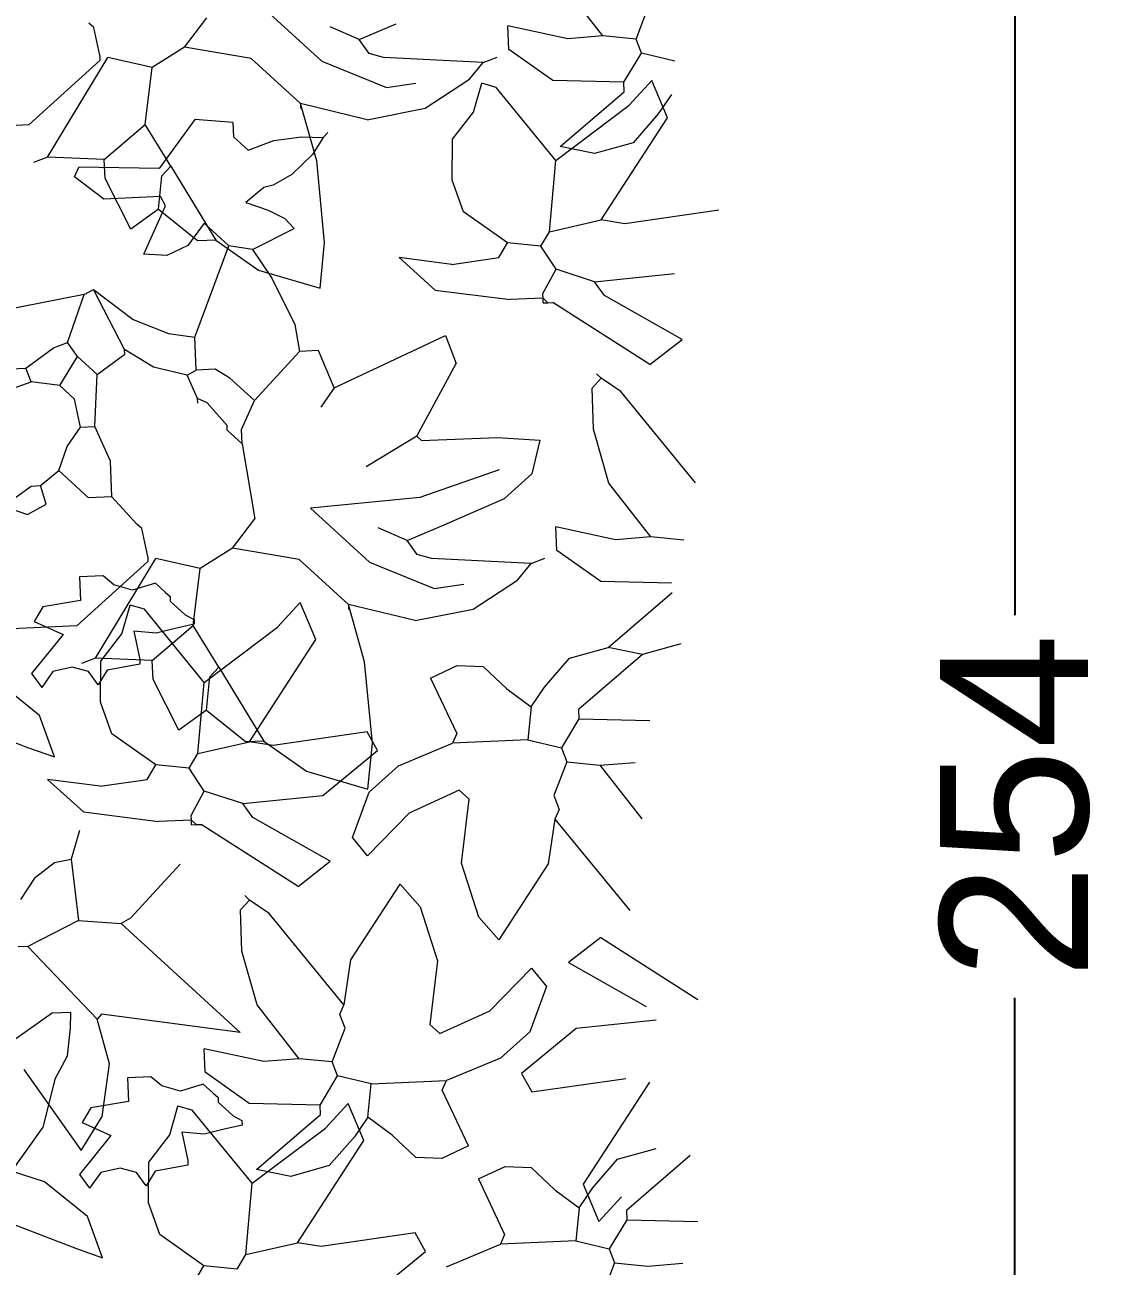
# Model space of a CAD drawing. Header units: centimetres. Extents: x 5667 to 17750, y 274 to 6203.
# Drawn here: x 13549.3 to 13622.7, y 1588.6 to 1672.4 of the extents above; entities that cross this region are included whole.
import ezdxf

# ---------------------------------------------------------------- set-up
doc = ezdxf.new("R2010")
doc.units = ezdxf.units.CM
doc.header["$MEASUREMENT"] = 0
doc.layers.get('0').update_dxf_attribs({"lineweight": 18})
doc.layers.add('G-ANNO-DIM', color=3, linetype='Continuous', lineweight=9)
doc.layers.add('G-HEDGE', color=104, linetype='Continuous', lineweight=9)
doc.styles.add('ARIAL', font='arial.ttf')
doc.dimstyles.new('TICK_36', dxfattribs={"dimtxt": 10, "dimasz": 3.6, "dimexe": 1.8, "dimexo": 1.2, "dimgap": 1.8, "dimtad": 0, "dimdec": 0, "dimzin": 0, "dimdsep": 46, "dimtxsty": 'ARIAL', "dimblk": 'OBLIQUE', "dimcen": 1.8, "dimdle": 1.8, "dimclrd": 256, "dimclrt": 256, "dimadec": 0, "dimazin": 0, "dimtfac": 1, "dimtdec": 0, "dimtmove": 1, "dimatfit": 3, "dimldrblk": 'OPEN90', "dimfxl": 1, "dimtolj": 1, "dimtzin": 0, "dimarcsym": 0})

# ---------------------------------------------------------------- blocks, each defined once
blk = doc.blocks.new('_Oblique')
at = {"color": 0, "linetype": 'ByBlock', "lineweight": -2}
blk.add_line((-0.5, -0.5), (0.5, 0.5), dxfattribs=at)
blk = doc.blocks.new('*D104')
at = {"layer": 'Defpoints', "color": 0, "transparency": 16777216}
for p in [(13297.182, 1746.602), (13297.735, 1492.602), (13616.14, 1492.602)]:
    blk.add_point(p, dxfattribs=at)
at = {"layer": 'G-ANNO-DIM', "lineweight": -2, "transparency": 16777216}
for p, q in [((13616.14, 1748.402), (13616.14, 1632.514)), ((13616.14, 1490.802), (13616.14, 1606.69))]:
    blk.add_line(p, q, dxfattribs=at)
at = {"layer": 'G-ANNO-DIM', "color": 0, "lineweight": -2, "transparency": 16777216}
for p, q in [((13298.382, 1746.602), (13617.94, 1746.602)), ((13298.935, 1492.602), (13617.94, 1492.602))]:
    blk.add_line(p, q, dxfattribs=at)
at = {"layer": 'G-ANNO-DIM', "lineweight": -2, "transparency": 16777216, "xscale": 3.6, "yscale": 3.6, "zscale": 3.6}
for p, rotation in [((13616.14, 1746.602), 90), ((13616.14, 1492.602), 270)]:
    blk.add_blockref('_Oblique', p, dxfattribs=dict(at, rotation=rotation))
at = {"layer": 'G-ANNO-DIM', "transparency": 16777216, "insert": (13616.14, 1619.602), "char_height": 10, "attachment_point": 5, "rotation": 90, "style": 'ARIAL'}
blk.add_mtext('\\A1;254', dxfattribs=at)
blk = doc.blocks.new('_Open90')
at = {"color": 0, "linetype": 'ByBlock', "lineweight": -2}
for p, q in [((-0.5, 0.5), (0, 0)), ((0, 0), (-1, 0)), ((0, 0), (-0.5, -0.5))]:
    blk.add_line(p, q, dxfattribs=at)

msp = doc.modelspace()

# ---------------------------------------------------------------- linework, layer by layer
at = {"layer": 'G-HEDGE'}
for p, q in [((13588.314, 1671.608), (13585.487, 1675.234)), ((13565.348, 1673.545), (13569.338, 1669.909)), ((13590.558, 1671.387), (13591.417, 1673.659)), ((13553.952, 1672.17), (13553.62, 1672.475)), ((13560.075, 1670.841), (13561.585, 1672.822)), ((13571.864, 1671.355), (13574.371, 1672.422)), ((13554.354, 1670.273), (13553.952, 1672.17)), ((13571.864, 1671.355), (13569.911, 1672.227)), ((13581.97, 1670.694), (13581.9, 1672.286)), ((13585.946, 1671.415), (13581.9, 1672.286)), ((13588.314, 1671.608), (13585.946, 1671.415)), ((13590.558, 1671.387), (13588.314, 1671.608)), ((13560.075, 1670.841), (13557.901, 1669.47)), ((13564.578, 1670.08), (13560.075, 1670.841)), ((13572.542, 1670.427), (13571.864, 1671.355)), ((13584.935, 1668.588), (13581.97, 1670.694)), ((13590.919, 1670.445), (13590.558, 1671.387)), ((13554.368, 1669.953), (13549.578, 1665.595)), ((13550.823, 1663.415), (13554.902, 1670.149)), ((13554.354, 1670.273), (13554.368, 1669.953)), ((13557.901, 1669.47), (13554.902, 1670.149)), ((13567.902, 1667.033), (13564.578, 1670.08)), ((13569.338, 1669.909), (13573.702, 1668.127)), ((13573.512, 1670.15), (13572.542, 1670.427)), ((13580.231, 1669.804), (13573.512, 1670.15)), ((13580.231, 1669.804), (13581.173, 1670.164)), ((13589.727, 1668.478), (13590.919, 1670.445)), ((13593.177, 1669.905), (13590.919, 1670.445)), ((13557.43, 1665.618), (13557.901, 1669.47)), ((13579.312, 1668.694), (13580.231, 1669.804)), ((13573.702, 1668.127), (13575.702, 1668.418)), ((13576.32, 1666.721), (13579.312, 1668.694)), ((13579.586, 1666.467), (13580.139, 1668.406)), ((13581.109, 1668.129), (13580.139, 1668.406)), ((13589.727, 1668.478), (13584.935, 1668.588)), ((13589.755, 1667.84), (13589.727, 1668.478)), ((13590.1, 1666.925), (13591.623, 1668.588)), ((13592.69, 1666.08), (13591.623, 1668.588)), ((13585.154, 1663.198), (13581.109, 1668.129)), ((13585.448, 1664.142), (13589.755, 1667.84)), ((13592.956, 1667.661), (13592.056, 1666.345)), ((13567.902, 1667.033), (13567.916, 1666.713)), ((13572.419, 1665.952), (13567.902, 1667.033)), ((13568.999, 1663.177), (13567.902, 1667.033)), ((13572.419, 1665.952), (13576.32, 1666.721)), ((13578.174, 1664.636), (13579.586, 1666.467)), ((13585.154, 1663.198), (13590.1, 1666.925)), ((13560.774, 1665.965), (13558.364, 1662.668)), ((13563.337, 1665.758), (13560.774, 1665.965)), ((13563.337, 1665.758), (13563.379, 1664.802)), ((13588.202, 1659.181), (13592.69, 1666.08)), ((13592.056, 1666.345), (13590.357, 1664.39)), ((13549.578, 1665.595), (13539.255, 1665.145)), ((13554.66, 1663.263), (13557.43, 1665.618)), ((13559.148, 1662.821), (13557.43, 1665.618)), ((13563.379, 1664.802), (13564.376, 1663.888)), ((13566.099, 1664.539), (13567.964, 1664.805)), ((13567.964, 1664.805), (13569.446, 1664.748)), ((13569.446, 1664.748), (13569.75, 1665.08)), ((13564.376, 1663.888), (13566.099, 1664.539)), ((13569.446, 1664.748), (13568.72, 1663.609)), ((13578.148, 1661.871), (13578.174, 1664.636)), ((13587.75, 1663.662), (13585.448, 1664.142)), ((13590.357, 1664.39), (13587.75, 1663.662)), ((13550.823, 1663.415), (13549.881, 1663.054)), ((13554.66, 1663.263), (13550.823, 1663.415)), ((13554.715, 1661.989), (13554.66, 1663.263)), ((13568.72, 1663.609), (13567.313, 1662.258)), ((13569.532, 1657.672), (13568.999, 1663.177)), ((13584.726, 1658.391), (13585.154, 1663.198)), ((13552.643, 1662.1), (13552.934, 1662.751)), ((13558.364, 1662.668), (13552.934, 1662.751)), ((13558.539, 1662.155), (13559.148, 1662.821)), ((13559.148, 1662.821), (13562.197, 1657.813)), ((13554.624, 1660.59), (13552.643, 1662.1)), ((13556.461, 1658.553), (13554.715, 1661.989)), ((13558.318, 1659.911), (13558.539, 1662.155)), ((13566.055, 1661.528), (13565.443, 1661.381)), ((13567.313, 1662.258), (13566.055, 1661.528)), ((13578.922, 1659.734), (13578.148, 1661.871)), ((13558.447, 1660.757), (13554.624, 1660.59)), ((13558.794, 1660.133), (13558.447, 1660.757)), ((13565.443, 1661.381), (13564.21, 1660.369)), ((13558.318, 1659.911), (13556.461, 1658.553)), ((13557.34, 1656.878), (13558.794, 1660.133)), ((13558.318, 1659.911), (13560.964, 1657.792)), ((13564.21, 1660.369), (13565.717, 1659.854)), ((13565.717, 1659.854), (13566.856, 1659.29)), ((13596.154, 1659.847), (13589.81, 1658.932)), ((13561.398, 1658.97), (13560.31, 1657.469)), ((13563.061, 1657.446), (13561.398, 1658.97)), ((13566.856, 1659.29), (13567.48, 1658.597)), ((13581.886, 1657.629), (13578.922, 1659.734)), ((13584.726, 1658.391), (13588.202, 1659.181)), ((13589.81, 1658.932), (13588.202, 1659.181)), ((13564.668, 1657.198), (13567.48, 1658.597)), ((13584.13, 1657.407), (13584.726, 1658.391)), ((13560.31, 1657.469), (13558.873, 1656.792)), ((13560.775, 1651.282), (13563.061, 1657.446)), ((13560.964, 1657.792), (13562.238, 1657.847)), ((13562.197, 1657.813), (13565.07, 1655.788)), ((13564.668, 1657.198), (13563.061, 1657.446)), ((13569.227, 1654.588), (13569.532, 1657.672)), ((13581.291, 1656.646), (13581.886, 1657.629)), ((13584.13, 1657.407), (13581.886, 1657.629)), ((13585.156, 1655.857), (13584.13, 1657.407)), ((13558.873, 1656.792), (13557.34, 1656.878)), ((13564.668, 1657.198), (13565.976, 1655.259)), ((13578.119, 1656.188), (13574.564, 1656.647)), ((13574.564, 1656.647), (13577.005, 1654.45)), ((13578.119, 1656.188), (13581.291, 1656.646)), ((13565.07, 1655.788), (13569.227, 1654.588)), ((13584.269, 1654.222), (13585.156, 1655.857)), ((13587.746, 1655.012), (13585.156, 1655.857)), ((13565.976, 1655.259), (13567.52, 1652.132)), ((13587.746, 1655.012), (13593.148, 1655.566)), ((13588.425, 1654.084), (13587.746, 1655.012)), ((13553.309, 1654.148), (13546.978, 1652.915)), ((13552.173, 1650.907), (13553.309, 1654.148)), ((13553.309, 1654.148), (13553.932, 1654.495)), ((13556.024, 1650.436), (13553.932, 1654.495)), ((13553.932, 1654.495), (13556.6, 1652.454)), ((13577.005, 1654.45), (13582.053, 1653.806)), ((13584.283, 1653.903), (13582.053, 1653.806)), ((13584.283, 1653.903), (13584.269, 1654.222)), ((13584.297, 1653.584), (13584.283, 1653.903)), ((13584.615, 1653.598), (13584.283, 1653.903)), ((13593.662, 1651.119), (13588.425, 1654.084)), ((13584.297, 1653.584), (13584.615, 1653.598)), ((13584.615, 1653.598), (13584.935, 1653.612)), ((13591.5, 1649.43), (13584.935, 1653.612)), ((13556.6, 1652.454), (13558.986, 1651.514)), ((13558.986, 1651.514), (13560.775, 1651.282)), ((13567.52, 1652.132), (13567.841, 1650.314)), ((13549.375, 1649.189), (13551.231, 1650.547)), ((13551.231, 1650.547), (13552.173, 1650.907)), ((13552.852, 1649.979), (13552.173, 1650.907)), ((13560.873, 1649.052), (13560.775, 1651.282)), ((13570.182, 1647.862), (13577.69, 1651.381)), ((13577.69, 1651.381), (13578.41, 1649.497)), ((13591.5, 1649.43), (13593.662, 1651.119)), ((13551.661, 1648.012), (13552.852, 1649.979)), ((13554.182, 1648.76), (13552.852, 1649.979)), ((13554.182, 1648.76), (13556.038, 1650.118)), ((13557.991, 1649.245), (13556.024, 1650.436)), ((13556.038, 1650.118), (13556.024, 1650.436)), ((13564.793, 1646.988), (13567.841, 1650.314)), ((13569.115, 1650.369), (13567.841, 1650.314)), ((13570.182, 1647.862), (13569.115, 1650.369)), ((13547.783, 1649.119), (13549.375, 1649.189)), ((13549.736, 1648.247), (13549.375, 1649.189)), ((13560.25, 1648.705), (13557.991, 1649.245)), ((13560.25, 1648.705), (13560.873, 1649.052)), ((13562.148, 1649.108), (13560.873, 1649.052)), ((13563.131, 1648.512), (13562.148, 1649.108)), ((13575.751, 1644.593), (13578.41, 1649.497)), ((13546.591, 1647.152), (13549.736, 1648.247)), ((13551.661, 1648.012), (13549.736, 1648.247)), ((13554.016, 1645.241), (13554.182, 1648.76)), ((13560.956, 1647.14), (13560.25, 1648.705)), ((13564.793, 1646.988), (13563.131, 1648.512)), ((13587.602, 1647.838), (13588.212, 1648.504)), ((13588.212, 1648.504), (13587.879, 1648.808)), ((13589.527, 1647.603), (13588.212, 1648.504)), ((13552.659, 1647.098), (13551.661, 1648.012)), ((13570.182, 1647.862), (13569.282, 1646.546)), ((13587.685, 1645.062), (13587.602, 1647.838)), ((13594.584, 1641.439), (13589.527, 1647.603)), ((13553.061, 1645.2), (13552.659, 1647.098)), ((13560.97, 1646.821), (13560.956, 1647.14)), ((13561.607, 1646.849), (13560.956, 1647.14)), ((13562.951, 1645.312), (13561.607, 1646.849)), ((13563.921, 1645.035), (13564.793, 1646.988)), ((13552.16, 1643.884), (13553.061, 1645.2)), ((13553.061, 1645.2), (13554.016, 1645.241)), ((13555.082, 1642.898), (13554.016, 1645.241)), ((13562.965, 1644.993), (13562.951, 1645.312)), ((13563.962, 1644.079), (13562.965, 1644.993)), ((13563.962, 1644.079), (13563.921, 1645.035)), ((13588.724, 1641.421), (13587.685, 1645.062)), ((13551.592, 1642.263), (13552.16, 1643.884)), ((13563.962, 1644.079), (13564.822, 1639.009)), ((13575.751, 1644.593), (13572.33, 1642.528)), ((13575.751, 1644.593), (13576.084, 1644.288)), ((13576.084, 1644.288), (13581.181, 1644.511)), ((13581.181, 1644.511), (13584.062, 1644.317)), ((13584.062, 1644.317), (13583.523, 1642.059)), ((13550.36, 1641.252), (13551.592, 1642.263)), ((13553.587, 1640.435), (13551.592, 1642.263)), ((13555.181, 1640.504), (13555.082, 1642.898)), ((13581.33, 1642.329), (13575.957, 1640.462)), ((13581.681, 1640.383), (13583.523, 1642.059)), ((13591.551, 1637.795), (13588.724, 1641.421)), ((13547.866, 1639.866), (13549.722, 1641.224)), ((13549.722, 1641.224), (13550.36, 1641.252)), ((13550.734, 1639.991), (13550.36, 1641.252)), ((13555.181, 1640.504), (13553.587, 1640.435)), ((13556.857, 1638.662), (13555.181, 1640.504)), ((13547.866, 1639.866), (13549.487, 1639.298)), ((13549.487, 1639.298), (13550.734, 1639.991)), ((13575.957, 1640.462), (13568.585, 1639.732)), ((13568.585, 1639.732), (13572.575, 1636.096)), ((13577.608, 1638.609), (13581.681, 1640.383)), ((13563.312, 1637.028), (13564.822, 1639.009)), ((13557.189, 1638.357), (13556.857, 1638.662)), ((13557.591, 1636.46), (13557.189, 1638.357)), ((13575.101, 1637.542), (13573.148, 1638.415)), ((13575.101, 1637.542), (13577.608, 1638.609)), ((13585.207, 1636.881), (13585.137, 1638.473)), ((13589.183, 1637.602), (13585.137, 1638.473)), ((13575.779, 1636.614), (13575.101, 1637.542)), ((13591.551, 1637.795), (13589.183, 1637.602)), ((13593.795, 1637.574), (13591.551, 1637.795)), ((13554.059, 1629.602), (13558.139, 1636.336)), ((13557.591, 1636.46), (13557.605, 1636.14)), ((13561.138, 1635.657), (13558.139, 1636.336)), ((13563.312, 1637.028), (13561.138, 1635.657)), ((13567.815, 1636.267), (13563.312, 1637.028)), ((13576.749, 1636.337), (13575.779, 1636.614)), ((13583.468, 1635.992), (13576.749, 1636.337)), ((13583.468, 1635.992), (13584.41, 1636.352)), ((13588.172, 1634.775), (13585.207, 1636.881)), ((13557.605, 1636.14), (13552.815, 1631.782)), ((13560.667, 1631.806), (13561.138, 1635.657)), ((13571.139, 1633.22), (13567.815, 1636.267)), ((13572.575, 1636.096), (13576.939, 1634.314)), ((13582.549, 1634.882), (13583.468, 1635.992)), ((13554.576, 1635.161), (13552.982, 1635.091)), ((13552.982, 1635.091), (13553.052, 1633.498)), ((13555.304, 1634.549), (13554.576, 1635.161)), ((13558.108, 1634.676), (13556.573, 1634.204)), ((13558.773, 1634.066), (13558.108, 1634.676)), ((13579.557, 1632.908), (13582.549, 1634.882)), ((13592.964, 1634.665), (13588.172, 1634.775)), ((13556.573, 1634.204), (13555.304, 1634.549)), ((13558.773, 1634.066), (13559.106, 1633.762)), ((13576.939, 1634.314), (13578.939, 1634.605)), ((13588.685, 1630.329), (13592.992, 1634.028)), ((13550.517, 1633.068), (13549.922, 1632.085)), ((13553.052, 1633.498), (13550.517, 1633.068)), ((13555.845, 1631.244), (13556.398, 1633.183)), ((13557.368, 1632.907), (13556.398, 1633.183)), ((13559.106, 1633.762), (13559.12, 1633.443)), ((13559.12, 1633.443), (13560.117, 1632.529)), ((13566.359, 1631.702), (13567.882, 1633.365)), ((13568.949, 1630.858), (13567.882, 1633.365)), ((13571.139, 1633.22), (13571.153, 1632.901)), ((13575.656, 1632.139), (13571.139, 1633.22)), ((13572.236, 1629.364), (13571.139, 1633.22)), ((13561.413, 1627.975), (13557.368, 1632.907)), ((13560.117, 1632.529), (13560.719, 1632.21)), ((13560.719, 1632.21), (13560.733, 1631.891)), ((13575.656, 1632.139), (13579.557, 1632.908)), ((13552.815, 1631.782), (13542.492, 1631.332)), ((13549.922, 1632.085), (13551.875, 1631.212)), ((13556.654, 1631.421), (13557.056, 1629.523)), ((13558.172, 1631.303), (13556.654, 1631.421)), ((13557.897, 1629.45), (13560.667, 1631.806)), ((13559.437, 1631.608), (13558.172, 1631.303)), ((13560.733, 1631.891), (13559.437, 1631.608)), ((13562.385, 1629.008), (13560.667, 1631.806)), ((13561.413, 1627.975), (13566.359, 1631.702)), ((13551.875, 1631.212), (13549.756, 1628.566)), ((13554.433, 1629.413), (13555.845, 1631.244)), ((13564.461, 1623.958), (13568.949, 1630.858)), ((13593.594, 1630.577), (13590.987, 1629.849)), ((13554.059, 1629.602), (13553.118, 1629.241)), ((13557.897, 1629.45), (13554.059, 1629.602)), ((13584.38, 1627.646), (13586.078, 1629.601)), ((13586.078, 1629.601), (13588.685, 1630.329)), ((13590.987, 1629.849), (13586.68, 1626.151)), ((13590.987, 1629.849), (13588.685, 1630.329)), ((13552.492, 1628.999), (13551.196, 1628.714)), ((13553.595, 1628.704), (13552.492, 1628.999)), ((13554.854, 1628.788), (13554.258, 1627.804)), ((13554.407, 1626.648), (13554.433, 1629.413)), ((13557.07, 1629.204), (13554.854, 1628.788)), ((13557.056, 1629.523), (13557.07, 1629.204)), ((13557.952, 1628.176), (13557.897, 1629.45)), ((13561.776, 1628.342), (13562.385, 1629.008)), ((13562.385, 1629.008), (13565.433, 1624)), ((13572.769, 1623.859), (13572.236, 1629.364)), ((13576.691, 1628.268), (13578.477, 1629.116)), ((13578.477, 1629.116), (13580.24, 1629.039)), ((13580.24, 1629.039), (13581.832, 1627.535)), ((13550.283, 1625.745), (13547.397, 1628.076)), ((13549.756, 1628.566), (13550.434, 1627.638)), ((13551.196, 1628.714), (13550.434, 1627.638)), ((13554.258, 1627.804), (13553.595, 1628.704)), ((13559.698, 1624.74), (13557.952, 1628.176)), ((13560.985, 1623.168), (13561.413, 1627.975)), ((13561.554, 1626.099), (13561.776, 1628.342)), ((13576.691, 1628.268), (13578.452, 1624.514)), ((13581.832, 1627.535), (13583.479, 1626.33)), ((13583.479, 1626.33), (13584.38, 1627.646)), ((13542.082, 1626.431), (13549.548, 1623.565)), ((13555.181, 1624.511), (13554.407, 1626.648)), ((13583.479, 1626.33), (13583.258, 1624.086)), ((13551.305, 1622.95), (13550.283, 1625.745)), ((13561.554, 1626.099), (13559.698, 1624.74)), ((13561.554, 1626.099), (13564.201, 1623.979)), ((13586.708, 1625.513), (13585.516, 1623.546)), ((13586.68, 1626.151), (13586.708, 1625.513)), ((13586.708, 1625.513), (13591.501, 1625.403)), ((13572.413, 1624.624), (13566.069, 1623.71)), ((13573.106, 1623.378), (13572.413, 1624.624)), ((13558.146, 1622.407), (13555.181, 1624.511)), ((13560.985, 1623.168), (13564.461, 1623.958)), ((13564.201, 1623.979), (13565.475, 1624.034)), ((13566.069, 1623.71), (13564.461, 1623.958)), ((13565.433, 1624), (13568.307, 1621.976)), ((13572.464, 1620.775), (13572.769, 1623.859)), ((13574.522, 1622.34), (13578.161, 1623.864)), ((13578.452, 1624.514), (13578.161, 1623.864)), ((13583.258, 1624.086), (13578.161, 1623.864)), ((13583.258, 1624.086), (13585.516, 1623.546)), ((13549.548, 1623.565), (13551.305, 1622.95)), ((13560.389, 1622.185), (13560.985, 1623.168)), ((13569.407, 1620.344), (13573.106, 1623.378)), ((13585.516, 1623.546), (13585.877, 1622.604)), ((13557.55, 1621.423), (13558.146, 1622.407)), ((13560.389, 1622.185), (13558.146, 1622.407)), ((13561.415, 1620.634), (13560.389, 1622.185)), ((13572.547, 1620.565), (13574.522, 1622.34)), ((13585.877, 1622.604), (13585.018, 1620.332)), ((13585.877, 1622.604), (13588.121, 1622.383)), ((13588.121, 1622.383), (13590.489, 1622.576)), ((13588.121, 1622.383), (13590.949, 1618.757)), ((13554.378, 1620.965), (13550.823, 1621.424)), ((13550.823, 1621.424), (13553.264, 1619.227)), ((13554.378, 1620.965), (13557.55, 1621.423)), ((13568.307, 1621.976), (13572.464, 1620.775)), ((13560.528, 1618.999), (13561.415, 1620.634)), ((13564.005, 1619.789), (13561.415, 1620.634)), ((13571.415, 1617.504), (13572.547, 1620.565)), ((13578.618, 1620.691), (13575.247, 1619.147)), ((13578.618, 1620.691), (13579.284, 1620.082)), ((13564.005, 1619.789), (13569.407, 1620.344)), ((13564.684, 1618.861), (13564.005, 1619.789)), ((13578.766, 1615.769), (13579.284, 1620.082)), ((13585.018, 1620.332), (13585.378, 1619.39)), ((13553.264, 1619.227), (13558.312, 1618.583)), ((13560.542, 1618.681), (13560.528, 1618.999)), ((13569.921, 1615.897), (13564.684, 1618.861)), ((13575.247, 1619.147), (13572.426, 1616.272)), ((13585.088, 1618.739), (13584.632, 1615.717)), ((13585.378, 1619.39), (13585.088, 1618.739)), ((13585.088, 1618.739), (13590.145, 1612.575)), ((13552.985, 1617.969), (13552.431, 1616.03)), ((13560.542, 1618.681), (13558.312, 1618.583)), ((13560.556, 1618.361), (13560.542, 1618.681)), ((13560.874, 1618.375), (13560.542, 1618.681)), ((13560.556, 1618.361), (13560.874, 1618.375)), ((13560.874, 1618.375), (13561.194, 1618.389)), ((13567.76, 1614.207), (13561.194, 1618.389)), ((13572.426, 1616.272), (13571.415, 1617.504)), ((13550.026, 1614.831), (13551.303, 1615.808)), ((13551.303, 1615.808), (13552.431, 1616.03)), ((13552.431, 1616.03), (13552.93, 1611.901)), ((13559.787, 1615.712), (13556.434, 1612.054)), ((13567.76, 1614.207), (13569.921, 1615.897)), ((13579.949, 1612.13), (13578.766, 1615.769)), ((13584.632, 1615.717), (13581.293, 1610.593)), ((13549.037, 1613.328), (13550.026, 1614.831)), ((13571.3, 1609.238), (13574.638, 1614.362)), ((13574.639, 1614.362), (13575.982, 1612.825)), ((13563.861, 1612.615), (13564.471, 1613.281)), ((13564.471, 1613.281), (13564.139, 1613.585)), ((13565.787, 1612.38), (13564.471, 1613.281)), ((13556.434, 1612.054), (13555.811, 1611.708)), ((13563.944, 1609.839), (13563.861, 1612.615)), ((13570.843, 1606.216), (13565.787, 1612.38)), ((13575.982, 1612.825), (13577.165, 1609.187)), ((13581.293, 1610.594), (13579.949, 1612.13)), ((13552.93, 1611.901), (13549.495, 1610.156)), ((13552.93, 1611.901), (13555.811, 1611.708)), ((13555.811, 1611.708), (13563.838, 1604.351)), ((13588.172, 1610.748), (13586.01, 1609.059)), ((13588.172, 1610.748), (13594.738, 1606.566)), ((13549.495, 1610.156), (13548.857, 1610.128)), ((13549.495, 1610.156), (13554.177, 1605.252)), ((13564.983, 1606.199), (13563.944, 1609.839)), ((13570.844, 1606.217), (13571.3, 1609.238)), ((13577.165, 1609.187), (13576.648, 1604.873)), ((13580.684, 1605.808), (13583.505, 1608.684)), ((13583.505, 1608.684), (13584.516, 1607.451)), ((13586.01, 1609.059), (13591.248, 1606.094)), ((13584.516, 1607.451), (13583.384, 1604.39)), ((13567.81, 1602.573), (13564.983, 1606.199)), ((13570.553, 1605.565), (13570.843, 1606.216)), ((13551.134, 1605.64), (13543.392, 1600.196)), ((13552.409, 1605.695), (13551.134, 1605.64)), ((13552.38, 1604.628), (13552.409, 1605.695)), ((13554.482, 1605.585), (13554.177, 1605.252)), ((13563.838, 1604.351), (13554.482, 1605.585)), ((13570.913, 1604.623), (13570.553, 1605.565)), ((13577.313, 1604.264), (13580.684, 1605.808)), ((13552.168, 1602.776), (13552.38, 1604.628)), ((13555.01, 1602.233), (13554.177, 1605.252)), ((13570.054, 1602.351), (13570.913, 1604.623)), ((13577.313, 1604.264), (13576.648, 1604.873)), ((13586.524, 1604.612), (13582.826, 1601.578)), ((13591.926, 1605.166), (13586.524, 1604.612)), ((13583.384, 1604.39), (13581.41, 1602.615)), ((13561.466, 1601.658), (13561.396, 1603.25)), ((13565.442, 1602.379), (13561.396, 1603.25)), ((13551.329, 1601.18), (13552.168, 1602.776)), ((13554.511, 1598.669), (13555.01, 1602.233)), ((13567.81, 1602.572), (13565.442, 1602.379)), ((13570.054, 1602.351), (13567.811, 1602.572)), ((13570.415, 1601.41), (13570.054, 1602.351)), ((13581.41, 1602.615), (13577.77, 1601.091)), ((13549.219, 1601.844), (13553.104, 1596.378)), ((13551.329, 1601.18), (13550.512, 1597.952)), ((13557.813, 1601.348), (13556.219, 1601.278)), ((13556.219, 1601.278), (13556.289, 1599.685)), ((13558.541, 1600.736), (13557.813, 1601.348)), ((13564.431, 1599.552), (13561.466, 1601.658)), ((13569.224, 1599.442), (13570.415, 1601.41)), ((13572.673, 1600.869), (13570.415, 1601.41)), ((13582.826, 1601.578), (13583.518, 1600.331)), ((13583.518, 1600.331), (13589.863, 1601.246)), ((13559.81, 1600.391), (13558.541, 1600.736)), ((13561.345, 1600.863), (13559.81, 1600.391)), ((13562.01, 1600.253), (13561.345, 1600.863)), ((13572.452, 1598.625), (13572.673, 1600.869)), ((13572.673, 1600.869), (13577.77, 1601.091)), ((13577.48, 1600.441), (13577.77, 1601.091)), ((13579.24, 1596.687), (13577.48, 1600.441)), ((13591.47, 1600.997), (13586.983, 1594.098)), ((13556.289, 1599.685), (13553.754, 1599.255)), ((13562.01, 1600.253), (13562.343, 1599.949)), ((13562.343, 1599.949), (13562.357, 1599.631)), ((13562.357, 1599.631), (13563.354, 1598.716)), ((13569.224, 1599.442), (13564.431, 1599.552)), ((13569.251, 1598.805), (13569.224, 1599.442)), ((13569.596, 1597.889), (13571.119, 1599.552)), ((13572.186, 1597.045), (13571.119, 1599.552)), ((13553.104, 1596.378), (13554.511, 1598.669)), ((13553.754, 1599.255), (13553.159, 1598.272)), ((13559.082, 1597.431), (13559.635, 1599.37)), ((13560.605, 1599.094), (13559.635, 1599.37)), ((13564.65, 1594.162), (13560.605, 1599.094)), ((13563.354, 1598.716), (13563.956, 1598.397)), ((13564.944, 1595.106), (13569.251, 1598.805)), ((13572.452, 1598.625), (13571.552, 1597.31)), ((13574.1, 1597.421), (13572.452, 1598.625)), ((13550.512, 1597.952), (13548.407, 1594.987)), ((13553.159, 1598.272), (13555.112, 1597.399)), ((13562.674, 1597.795), (13561.409, 1597.49)), ((13563.97, 1598.078), (13562.674, 1597.795)), ((13563.956, 1598.397), (13563.97, 1598.078)), ((13564.65, 1594.162), (13569.596, 1597.889)), ((13555.112, 1597.399), (13552.993, 1594.753)), ((13557.67, 1595.6), (13559.082, 1597.431)), ((13559.891, 1597.608), (13560.293, 1595.71)), ((13561.409, 1597.49), (13559.891, 1597.608)), ((13567.698, 1590.146), (13572.186, 1597.045)), ((13571.552, 1597.31), (13569.853, 1595.354)), ((13575.692, 1595.916), (13574.1, 1597.421)), ((13579.24, 1596.687), (13577.454, 1595.839)), ((13589.315, 1595.788), (13591.922, 1596.516)), ((13557.644, 1592.835), (13557.67, 1595.6)), ((13560.307, 1595.391), (13558.09, 1594.975)), ((13560.293, 1595.71), (13560.307, 1595.391)), ((13569.853, 1595.354), (13567.246, 1594.626)), ((13577.454, 1595.839), (13575.692, 1595.916)), ((13579.928, 1594.455), (13581.714, 1595.303)), ((13581.714, 1595.303), (13583.476, 1595.227)), ((13587.617, 1593.833), (13589.315, 1595.788)), ((13594.224, 1596.036), (13589.917, 1592.338)), ((13550.634, 1594.263), (13548.407, 1594.987)), ((13552.993, 1594.753), (13553.671, 1593.825)), ((13554.433, 1594.901), (13553.671, 1593.825)), ((13555.729, 1595.186), (13554.433, 1594.901)), ((13556.832, 1594.891), (13555.729, 1595.186)), ((13557.495, 1593.992), (13556.832, 1594.891)), ((13558.09, 1594.975), (13557.495, 1593.992)), ((13567.246, 1594.626), (13564.944, 1595.106)), ((13579.928, 1594.455), (13581.689, 1590.702)), ((13583.476, 1595.227), (13585.068, 1593.722)), ((13553.52, 1591.932), (13550.634, 1594.263)), ((13564.222, 1589.355), (13564.65, 1594.162)), ((13585.068, 1593.722), (13586.716, 1592.517)), ((13586.716, 1592.517), (13587.617, 1593.833)), ((13586.983, 1594.098), (13588.05, 1591.59)), ((13558.418, 1590.699), (13557.644, 1592.835)), ((13589.572, 1593.253), (13588.05, 1591.59)), ((13545.319, 1592.618), (13552.785, 1589.752)), ((13554.542, 1589.137), (13553.52, 1591.932)), ((13586.716, 1592.517), (13586.495, 1590.273)), ((13589.917, 1592.338), (13589.945, 1591.7)), ((13589.945, 1591.7), (13588.753, 1589.733)), ((13589.945, 1591.7), (13594.738, 1591.59)), ((13561.382, 1588.594), (13558.418, 1590.699)), ((13575.65, 1590.811), (13569.306, 1589.897)), ((13576.342, 1589.565), (13575.65, 1590.811)), ((13581.689, 1590.702), (13581.398, 1590.051)), ((13586.495, 1590.273), (13581.398, 1590.051)), ((13586.495, 1590.273), (13588.753, 1589.733)), ((13552.785, 1589.752), (13554.542, 1589.137)), ((13564.222, 1589.355), (13567.698, 1590.146)), ((13569.306, 1589.897), (13567.698, 1590.146)), ((13572.644, 1586.531), (13576.342, 1589.565)), ((13577.759, 1588.528), (13581.398, 1590.051)), ((13588.753, 1589.733), (13589.114, 1588.791)), ((13560.787, 1587.61), (13561.382, 1588.594)), ((13563.626, 1588.372), (13561.382, 1588.594)), ((13563.626, 1588.372), (13564.222, 1589.355)), ((13589.114, 1588.791), (13588.255, 1586.52)), ((13589.114, 1588.791), (13591.358, 1588.57)), ((13591.358, 1588.57), (13593.726, 1588.763))]:
    msp.add_line(p, q, dxfattribs=at)
for centre in [(13549.578, 1665.595), (13552.815, 1631.782)]:
    msp.add_arc(centre, 0.0000399, 272.84952, 312.6525, dxfattribs=at)

# ---------------------------------------------------------------- dimensions: what is measured, and where the dimension line sits
at = {"layer": 'G-ANNO-DIM'}
dim = msp.add_linear_dim(base=(13616.14, 1492.602), p1=(13297.182, 1746.602), p2=(13297.735, 1492.602), angle=90, dimstyle='TICK_36', dxfattribs=at)
dim.commit()
dim.dimension.update_dxf_attribs({"geometry": '*D104', "text_midpoint": (13616.14, 1619.602)})

doc.saveas('drawing.dxf')
